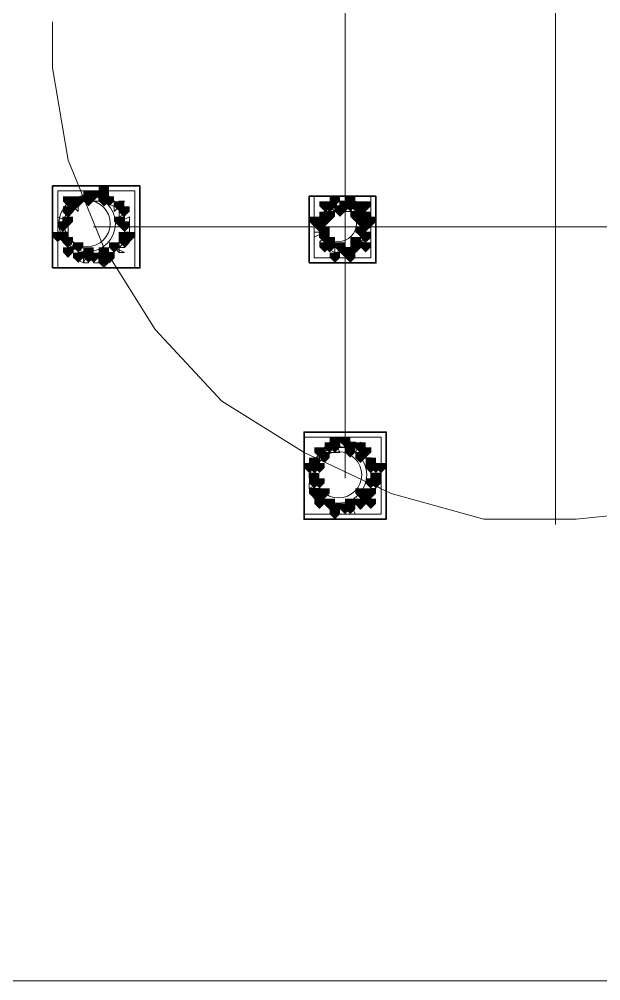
# Model space of a CAD drawing. Header units: millimetres. Extents: x 2315 to 4619, y 1334 to 1897.
# Drawn here: x 3451.67 to 3458.59, y 1530.21 to 1541.67 of the extents above; entities that cross this region are included whole.
import ezdxf

# ---------------------------------------------------------------- set-up
doc = ezdxf.new("R2010")
doc.units = ezdxf.units.MM
for name, color, linetype, true_color in [('PDF_10', 7, 'Continuous', 0x00b85c), ('PDF_AXIS', 7, 'Continuous', 0x00b85c), ('PDF_柱构件', 7, 'Continuous', 0x00b85c), ('PDF_转运站初步方案', 7, 'Continuous', 0x00b85c)]:
    doc.layers.add(name, color=color, linetype=linetype, true_color=true_color)
doc.layers.add('PDF_中心线层', color=1, linetype='Continuous')
doc.layers.add('PDF_粗实线层', color=7, linetype='Continuous')

msp = doc.modelspace()

# ---------------------------------------------------------------- hatches: boundary and pattern name
at = {"layer": 'PDF_10', "transparency": 33554559}
for points in [[(3452.559, 1539.62), (3452.498, 1539.62), (3452.498, 1539.558), (3452.559, 1539.497), (3452.62, 1539.558), (3452.62, 1539.62)], [(3452.559, 1539.62), (3452.498, 1539.62), (3452.498, 1539.558), (3452.559, 1539.497), (3452.62, 1539.558), (3452.62, 1539.62)], [(3452.559, 1539.62), (3452.498, 1539.62), (3452.498, 1539.558), (3452.559, 1539.497), (3452.62, 1539.558), (3452.62, 1539.62)], [(3452.376, 1539.558), (3452.315, 1539.558), (3452.315, 1539.497), (3452.376, 1539.436), (3452.437, 1539.497), (3452.437, 1539.558)], [(3452.376, 1539.558), (3452.315, 1539.558), (3452.315, 1539.497), (3452.376, 1539.436), (3452.437, 1539.497), (3452.437, 1539.558)], [(3452.376, 1539.558), (3452.315, 1539.558), (3452.315, 1539.497), (3452.376, 1539.436), (3452.437, 1539.497), (3452.437, 1539.558)], [(3452.742, 1539.558), (3452.681, 1539.558), (3452.681, 1539.497), (3452.742, 1539.436), (3452.803, 1539.497), (3452.803, 1539.558)], [(3452.742, 1539.558), (3452.681, 1539.558), (3452.681, 1539.497), (3452.742, 1539.436), (3452.803, 1539.497), (3452.803, 1539.558)], [(3455.369, 1539.497), (3455.308, 1539.497), (3455.308, 1539.436), (3455.369, 1539.375), (3455.43, 1539.436), (3455.43, 1539.497)], [(3455.369, 1539.497), (3455.308, 1539.497), (3455.308, 1539.436), (3455.369, 1539.375), (3455.43, 1539.436), (3455.43, 1539.497)], [(3455.552, 1539.497), (3455.491, 1539.497), (3455.491, 1539.436), (3455.552, 1539.375), (3455.613, 1539.436), (3455.613, 1539.497)], [(3455.552, 1539.497), (3455.491, 1539.497), (3455.491, 1539.436), (3455.552, 1539.375), (3455.613, 1539.436), (3455.613, 1539.497)], [(3455.674, 1539.497), (3455.613, 1539.497), (3455.613, 1539.436), (3455.674, 1539.375), (3455.735, 1539.436), (3455.735, 1539.497)], [(3455.674, 1539.497), (3455.613, 1539.497), (3455.613, 1539.436), (3455.674, 1539.375), (3455.735, 1539.436), (3455.735, 1539.497)], [(3452.254, 1539.436), (3452.193, 1539.436), (3452.193, 1539.375), (3452.254, 1539.314), (3452.315, 1539.375), (3452.315, 1539.436)], [(3452.254, 1539.436), (3452.193, 1539.436), (3452.193, 1539.375), (3452.254, 1539.314), (3452.315, 1539.375), (3452.315, 1539.436)], [(3452.254, 1539.436), (3452.193, 1539.436), (3452.193, 1539.375), (3452.254, 1539.314), (3452.315, 1539.375), (3452.315, 1539.436)], [(3452.925, 1539.436), (3452.864, 1539.436), (3452.864, 1539.375), (3452.925, 1539.314), (3452.987, 1539.375), (3452.987, 1539.436)], [(3452.925, 1539.436), (3452.864, 1539.436), (3452.864, 1539.375), (3452.925, 1539.314), (3452.987, 1539.375), (3452.987, 1539.436)], [(3455.308, 1539.375), (3455.247, 1539.375), (3455.247, 1539.314), (3455.308, 1539.253), (3455.369, 1539.314), (3455.369, 1539.375)], [(3455.308, 1539.375), (3455.247, 1539.375), (3455.247, 1539.314), (3455.308, 1539.253), (3455.369, 1539.314), (3455.369, 1539.375)], [(3455.796, 1539.375), (3455.735, 1539.375), (3455.735, 1539.314), (3455.796, 1539.253), (3455.857, 1539.314), (3455.857, 1539.375)], [(3455.796, 1539.375), (3455.735, 1539.375), (3455.735, 1539.314), (3455.796, 1539.253), (3455.857, 1539.314), (3455.857, 1539.375)], [(3452.193, 1539.253), (3452.131, 1539.253), (3452.131, 1539.192), (3452.193, 1539.131), (3452.254, 1539.192), (3452.254, 1539.253)], [(3452.193, 1539.253), (3452.131, 1539.253), (3452.131, 1539.192), (3452.193, 1539.131), (3452.254, 1539.192), (3452.254, 1539.253)], [(3452.925, 1539.253), (3452.864, 1539.253), (3452.864, 1539.192), (3452.925, 1539.131), (3452.987, 1539.192), (3452.987, 1539.253)], [(3452.925, 1539.253), (3452.864, 1539.253), (3452.864, 1539.192), (3452.925, 1539.131), (3452.987, 1539.192), (3452.987, 1539.253)], [(3455.247, 1539.253), (3455.185, 1539.253), (3455.185, 1539.192), (3455.247, 1539.131), (3455.308, 1539.192), (3455.308, 1539.253)], [(3455.247, 1539.253), (3455.185, 1539.253), (3455.185, 1539.192), (3455.247, 1539.131), (3455.308, 1539.192), (3455.308, 1539.253)], [(3455.796, 1539.253), (3455.735, 1539.253), (3455.735, 1539.192), (3455.796, 1539.131), (3455.857, 1539.192), (3455.857, 1539.253)], [(3455.796, 1539.253), (3455.735, 1539.253), (3455.735, 1539.192), (3455.796, 1539.131), (3455.857, 1539.192), (3455.857, 1539.253)], [(3455.308, 1539.131), (3455.247, 1539.131), (3455.247, 1539.07), (3455.308, 1539.009), (3455.369, 1539.07), (3455.369, 1539.131)], [(3455.308, 1539.131), (3455.247, 1539.131), (3455.247, 1539.07), (3455.308, 1539.009), (3455.369, 1539.07), (3455.369, 1539.131)], [(3455.796, 1539.131), (3455.735, 1539.131), (3455.735, 1539.07), (3455.796, 1539.009), (3455.857, 1539.07), (3455.857, 1539.131)], [(3455.796, 1539.131), (3455.735, 1539.131), (3455.735, 1539.07), (3455.796, 1539.009), (3455.857, 1539.07), (3455.857, 1539.131)], [(3452.254, 1539.07), (3452.193, 1539.07), (3452.193, 1539.009), (3452.254, 1538.948), (3452.315, 1539.009), (3452.315, 1539.07)], [(3452.254, 1539.07), (3452.193, 1539.07), (3452.193, 1539.009), (3452.254, 1538.948), (3452.315, 1539.009), (3452.315, 1539.07)], [(3452.254, 1539.07), (3452.193, 1539.07), (3452.193, 1539.009), (3452.254, 1538.948), (3452.315, 1539.009), (3452.315, 1539.07)], [(3452.925, 1539.07), (3452.864, 1539.07), (3452.864, 1539.009), (3452.925, 1538.948), (3452.987, 1539.009), (3452.987, 1539.07)], [(3452.925, 1539.07), (3452.864, 1539.07), (3452.864, 1539.009), (3452.925, 1538.948), (3452.987, 1539.009), (3452.987, 1539.07)], [(3455.369, 1539.009), (3455.308, 1539.009), (3455.308, 1538.948), (3455.369, 1538.887), (3455.43, 1538.948), (3455.43, 1539.009)], [(3455.369, 1539.009), (3455.308, 1539.009), (3455.308, 1538.948), (3455.369, 1538.887), (3455.43, 1538.948), (3455.43, 1539.009)], [(3455.552, 1538.948), (3455.491, 1538.948), (3455.491, 1538.887), (3455.552, 1538.825), (3455.613, 1538.887), (3455.613, 1538.948)], [(3455.552, 1538.948), (3455.491, 1538.948), (3455.491, 1538.887), (3455.552, 1538.825), (3455.613, 1538.887), (3455.613, 1538.948)], [(3455.674, 1539.009), (3455.613, 1539.009), (3455.613, 1538.948), (3455.674, 1538.887), (3455.735, 1538.948), (3455.735, 1539.009)], [(3455.674, 1539.009), (3455.613, 1539.009), (3455.613, 1538.948), (3455.674, 1538.887), (3455.735, 1538.948), (3455.735, 1539.009)], [(3455.674, 1539.009), (3455.613, 1539.009), (3455.613, 1538.948), (3455.674, 1538.887), (3455.735, 1538.948), (3455.735, 1539.009)], [(3452.376, 1538.887), (3452.315, 1538.887), (3452.315, 1538.825), (3452.376, 1538.764), (3452.437, 1538.825), (3452.437, 1538.887)], [(3452.376, 1538.887), (3452.315, 1538.887), (3452.315, 1538.825), (3452.376, 1538.764), (3452.437, 1538.825), (3452.437, 1538.887)], [(3452.559, 1538.887), (3452.498, 1538.887), (3452.498, 1538.825), (3452.559, 1538.764), (3452.62, 1538.825), (3452.62, 1538.887)], [(3452.559, 1538.887), (3452.498, 1538.887), (3452.498, 1538.825), (3452.559, 1538.764), (3452.62, 1538.825), (3452.62, 1538.887)], [(3452.742, 1538.887), (3452.681, 1538.887), (3452.681, 1538.825), (3452.742, 1538.764), (3452.803, 1538.825), (3452.803, 1538.887)], [(3452.742, 1538.887), (3452.681, 1538.887), (3452.681, 1538.825), (3452.742, 1538.764), (3452.803, 1538.825), (3452.803, 1538.887)], [(3455.369, 1536.627), (3455.308, 1536.627), (3455.308, 1536.565), (3455.369, 1536.504), (3455.43, 1536.565), (3455.43, 1536.627)], [(3455.369, 1536.627), (3455.308, 1536.627), (3455.308, 1536.565), (3455.369, 1536.504), (3455.43, 1536.565), (3455.43, 1536.627)], [(3455.552, 1536.688), (3455.491, 1536.688), (3455.491, 1536.627), (3455.552, 1536.565), (3455.613, 1536.627), (3455.613, 1536.688)], [(3455.552, 1536.688), (3455.491, 1536.688), (3455.491, 1536.627), (3455.552, 1536.565), (3455.613, 1536.627), (3455.613, 1536.688)], [(3455.735, 1536.627), (3455.674, 1536.627), (3455.674, 1536.565), (3455.735, 1536.504), (3455.796, 1536.565), (3455.796, 1536.627)], [(3455.735, 1536.627), (3455.674, 1536.627), (3455.674, 1536.565), (3455.735, 1536.504), (3455.796, 1536.565), (3455.796, 1536.627)], [(3455.185, 1536.443), (3455.124, 1536.443), (3455.124, 1536.382), (3455.185, 1536.321), (3455.247, 1536.382), (3455.247, 1536.443)], [(3455.185, 1536.443), (3455.124, 1536.443), (3455.124, 1536.382), (3455.185, 1536.321), (3455.247, 1536.382), (3455.247, 1536.443)], [(3455.857, 1536.443), (3455.796, 1536.443), (3455.796, 1536.382), (3455.857, 1536.321), (3455.918, 1536.382), (3455.918, 1536.443)], [(3455.857, 1536.443), (3455.796, 1536.443), (3455.796, 1536.382), (3455.857, 1536.321), (3455.918, 1536.382), (3455.918, 1536.443)], [(3455.185, 1536.26), (3455.124, 1536.26), (3455.124, 1536.199), (3455.185, 1536.138), (3455.247, 1536.199), (3455.247, 1536.26)], [(3455.185, 1536.26), (3455.124, 1536.26), (3455.124, 1536.199), (3455.185, 1536.138), (3455.247, 1536.199), (3455.247, 1536.26)], [(3455.918, 1536.26), (3455.857, 1536.26), (3455.857, 1536.199), (3455.918, 1536.138), (3455.98, 1536.199), (3455.98, 1536.26)], [(3455.918, 1536.26), (3455.857, 1536.26), (3455.857, 1536.199), (3455.918, 1536.138), (3455.98, 1536.199), (3455.98, 1536.26)], [(3455.185, 1536.077), (3455.124, 1536.077), (3455.124, 1536.016), (3455.185, 1535.955), (3455.247, 1536.016), (3455.247, 1536.077)], [(3455.185, 1536.077), (3455.124, 1536.077), (3455.124, 1536.016), (3455.185, 1535.955), (3455.247, 1536.016), (3455.247, 1536.077)], [(3455.857, 1536.077), (3455.796, 1536.077), (3455.796, 1536.016), (3455.857, 1535.955), (3455.918, 1536.016), (3455.918, 1536.077)], [(3455.857, 1536.077), (3455.796, 1536.077), (3455.796, 1536.016), (3455.857, 1535.955), (3455.918, 1536.016), (3455.918, 1536.077)], [(3455.369, 1535.955), (3455.308, 1535.955), (3455.308, 1535.894), (3455.369, 1535.832), (3455.43, 1535.894), (3455.43, 1535.955)], [(3455.369, 1535.955), (3455.308, 1535.955), (3455.308, 1535.894), (3455.369, 1535.832), (3455.43, 1535.894), (3455.43, 1535.955)], [(3455.735, 1535.955), (3455.674, 1535.955), (3455.674, 1535.894), (3455.735, 1535.832), (3455.796, 1535.894), (3455.796, 1535.955)], [(3455.735, 1535.955), (3455.674, 1535.955), (3455.674, 1535.894), (3455.735, 1535.832), (3455.796, 1535.894), (3455.796, 1535.955)], [(3455.735, 1535.955), (3455.674, 1535.955), (3455.674, 1535.894), (3455.735, 1535.832), (3455.796, 1535.894), (3455.796, 1535.955)], [(3455.552, 1535.894), (3455.491, 1535.894), (3455.491, 1535.832), (3455.552, 1535.771), (3455.613, 1535.832), (3455.613, 1535.894)], [(3455.552, 1535.894), (3455.491, 1535.894), (3455.491, 1535.832), (3455.552, 1535.771), (3455.613, 1535.832), (3455.613, 1535.894)]]:
    msp.add_hatch(color=256, dxfattribs=at).paths.add_polyline_path(points)
at = {"layer": 'PDF_柱构件', "transparency": 33554559}
for points in [[(3452.498, 1539.62), (3452.437, 1539.62), (3452.437, 1539.558), (3452.498, 1539.497), (3452.559, 1539.558), (3452.559, 1539.62)], [(3452.681, 1539.681), (3452.62, 1539.681), (3452.62, 1539.62), (3452.681, 1539.558), (3452.742, 1539.62), (3452.742, 1539.681)], [(3452.681, 1539.62), (3452.62, 1539.62), (3452.62, 1539.558), (3452.681, 1539.497), (3452.742, 1539.558), (3452.742, 1539.62)], [(3452.254, 1539.558), (3452.193, 1539.558), (3452.193, 1539.497), (3452.254, 1539.436), (3452.315, 1539.497), (3452.315, 1539.558)], [(3452.315, 1539.497), (3452.254, 1539.497), (3452.254, 1539.436), (3452.315, 1539.375), (3452.376, 1539.436), (3452.376, 1539.497)], [(3452.498, 1539.558), (3452.437, 1539.558), (3452.437, 1539.497), (3452.498, 1539.436), (3452.559, 1539.497), (3452.559, 1539.558)], [(3452.681, 1539.558), (3452.62, 1539.558), (3452.62, 1539.497), (3452.681, 1539.436), (3452.742, 1539.497), (3452.742, 1539.558)], [(3452.864, 1539.497), (3452.803, 1539.497), (3452.803, 1539.436), (3452.864, 1539.375), (3452.925, 1539.436), (3452.925, 1539.497)], [(3455.308, 1539.497), (3455.247, 1539.497), (3455.247, 1539.436), (3455.308, 1539.375), (3455.369, 1539.436), (3455.369, 1539.497)], [(3455.43, 1539.558), (3455.369, 1539.558), (3455.369, 1539.497), (3455.43, 1539.436), (3455.491, 1539.497), (3455.491, 1539.558)], [(3455.613, 1539.558), (3455.552, 1539.558), (3455.552, 1539.497), (3455.613, 1539.436), (3455.674, 1539.497), (3455.674, 1539.558)], [(3455.613, 1539.497), (3455.552, 1539.497), (3455.552, 1539.436), (3455.613, 1539.375), (3455.674, 1539.436), (3455.674, 1539.497)], [(3455.796, 1539.497), (3455.735, 1539.497), (3455.735, 1539.436), (3455.796, 1539.375), (3455.857, 1539.436), (3455.857, 1539.497)], [(3455.369, 1539.375), (3455.308, 1539.375), (3455.308, 1539.314), (3455.369, 1539.253), (3455.43, 1539.314), (3455.43, 1539.375)], [(3455.491, 1539.436), (3455.43, 1539.436), (3455.43, 1539.375), (3455.491, 1539.314), (3455.552, 1539.375), (3455.552, 1539.436)], [(3455.674, 1539.375), (3455.613, 1539.375), (3455.613, 1539.314), (3455.674, 1539.253), (3455.735, 1539.314), (3455.735, 1539.375)], [(3455.735, 1539.436), (3455.674, 1539.436), (3455.674, 1539.375), (3455.735, 1539.314), (3455.796, 1539.375), (3455.796, 1539.436)], [(3452.254, 1539.314), (3452.193, 1539.314), (3452.193, 1539.253), (3452.254, 1539.192), (3452.315, 1539.253), (3452.315, 1539.314)], [(3452.864, 1539.314), (3452.803, 1539.314), (3452.803, 1539.253), (3452.864, 1539.192), (3452.925, 1539.253), (3452.925, 1539.314)], [(3455.185, 1539.314), (3455.124, 1539.314), (3455.124, 1539.253), (3455.185, 1539.192), (3455.247, 1539.253), (3455.247, 1539.314)], [(3455.247, 1539.314), (3455.185, 1539.314), (3455.185, 1539.253), (3455.247, 1539.192), (3455.308, 1539.253), (3455.308, 1539.314)], [(3455.308, 1539.314), (3455.247, 1539.314), (3455.247, 1539.253), (3455.308, 1539.192), (3455.369, 1539.253), (3455.369, 1539.314)], [(3455.735, 1539.314), (3455.674, 1539.314), (3455.674, 1539.253), (3455.735, 1539.192), (3455.796, 1539.253), (3455.796, 1539.314)], [(3455.796, 1539.314), (3455.735, 1539.314), (3455.735, 1539.253), (3455.796, 1539.192), (3455.857, 1539.253), (3455.857, 1539.314)], [(3455.857, 1539.314), (3455.796, 1539.314), (3455.796, 1539.253), (3455.857, 1539.192), (3455.918, 1539.253), (3455.918, 1539.314)], [(3452.131, 1539.131), (3452.07, 1539.131), (3452.07, 1539.07), (3452.131, 1539.009), (3452.193, 1539.07), (3452.193, 1539.131)], [(3452.193, 1539.131), (3452.131, 1539.131), (3452.131, 1539.07), (3452.193, 1539.009), (3452.254, 1539.07), (3452.254, 1539.131)], [(3452.925, 1539.131), (3452.864, 1539.131), (3452.864, 1539.07), (3452.925, 1539.009), (3452.987, 1539.07), (3452.987, 1539.131)], [(3452.987, 1539.131), (3452.925, 1539.131), (3452.925, 1539.07), (3452.987, 1539.009), (3453.048, 1539.07), (3453.048, 1539.131)], [(3455.308, 1539.192), (3455.247, 1539.192), (3455.247, 1539.131), (3455.308, 1539.07), (3455.369, 1539.131), (3455.369, 1539.192)], [(3455.735, 1539.192), (3455.674, 1539.192), (3455.674, 1539.131), (3455.735, 1539.07), (3455.796, 1539.131), (3455.796, 1539.192)], [(3455.369, 1539.07), (3455.308, 1539.07), (3455.308, 1539.009), (3455.369, 1538.948), (3455.43, 1539.009), (3455.43, 1539.07)], [(3455.674, 1539.07), (3455.613, 1539.07), (3455.613, 1539.009), (3455.674, 1538.948), (3455.735, 1539.009), (3455.735, 1539.07)], [(3452.254, 1538.948), (3452.193, 1538.948), (3452.193, 1538.887), (3452.254, 1538.825), (3452.315, 1538.887), (3452.315, 1538.948)], [(3452.376, 1539.009), (3452.315, 1539.009), (3452.315, 1538.948), (3452.376, 1538.887), (3452.437, 1538.948), (3452.437, 1539.009)], [(3452.498, 1538.948), (3452.437, 1538.948), (3452.437, 1538.887), (3452.498, 1538.825), (3452.559, 1538.887), (3452.559, 1538.948)], [(3452.681, 1538.948), (3452.62, 1538.948), (3452.62, 1538.887), (3452.681, 1538.825), (3452.742, 1538.887), (3452.742, 1538.948)], [(3452.803, 1539.009), (3452.742, 1539.009), (3452.742, 1538.948), (3452.803, 1538.887), (3452.864, 1538.948), (3452.864, 1539.009)], [(3455.308, 1539.009), (3455.247, 1539.009), (3455.247, 1538.948), (3455.308, 1538.887), (3455.369, 1538.948), (3455.369, 1539.009)], [(3455.491, 1539.009), (3455.43, 1539.009), (3455.43, 1538.948), (3455.491, 1538.887), (3455.552, 1538.948), (3455.552, 1539.009)], [(3455.613, 1538.948), (3455.552, 1538.948), (3455.552, 1538.887), (3455.613, 1538.825), (3455.674, 1538.887), (3455.674, 1538.948)], [(3455.796, 1539.009), (3455.735, 1539.009), (3455.735, 1538.948), (3455.796, 1538.887), (3455.857, 1538.948), (3455.857, 1539.009)], [(3452.498, 1538.887), (3452.437, 1538.887), (3452.437, 1538.825), (3452.498, 1538.764), (3452.559, 1538.825), (3452.559, 1538.887)], [(3452.681, 1538.887), (3452.62, 1538.887), (3452.62, 1538.825), (3452.681, 1538.764), (3452.742, 1538.825), (3452.742, 1538.887)], [(3452.681, 1538.825), (3452.62, 1538.825), (3452.62, 1538.764), (3452.681, 1538.703), (3452.742, 1538.764), (3452.742, 1538.825)], [(3455.43, 1538.887), (3455.369, 1538.887), (3455.369, 1538.825), (3455.43, 1538.764), (3455.491, 1538.825), (3455.491, 1538.887)], [(3455.613, 1538.887), (3455.552, 1538.887), (3455.552, 1538.825), (3455.613, 1538.764), (3455.674, 1538.825), (3455.674, 1538.887)], [(3455.43, 1536.688), (3455.369, 1536.688), (3455.369, 1536.627), (3455.43, 1536.565), (3455.491, 1536.627), (3455.491, 1536.688)], [(3455.43, 1536.627), (3455.369, 1536.627), (3455.369, 1536.565), (3455.43, 1536.504), (3455.491, 1536.565), (3455.491, 1536.627)], [(3455.613, 1536.627), (3455.552, 1536.627), (3455.552, 1536.565), (3455.613, 1536.504), (3455.674, 1536.565), (3455.674, 1536.627)], [(3455.247, 1536.565), (3455.185, 1536.565), (3455.185, 1536.504), (3455.247, 1536.443), (3455.308, 1536.504), (3455.308, 1536.565)], [(3455.308, 1536.504), (3455.247, 1536.504), (3455.247, 1536.443), (3455.308, 1536.382), (3455.369, 1536.443), (3455.369, 1536.504)], [(3455.613, 1536.565), (3455.552, 1536.565), (3455.552, 1536.504), (3455.613, 1536.443), (3455.674, 1536.504), (3455.674, 1536.565)], [(3455.735, 1536.504), (3455.674, 1536.504), (3455.674, 1536.443), (3455.735, 1536.382), (3455.796, 1536.443), (3455.796, 1536.504)], [(3455.796, 1536.565), (3455.735, 1536.565), (3455.735, 1536.504), (3455.796, 1536.443), (3455.857, 1536.504), (3455.857, 1536.565)], [(3455.124, 1536.382), (3455.063, 1536.382), (3455.063, 1536.321), (3455.124, 1536.26), (3455.185, 1536.321), (3455.185, 1536.382)], [(3455.185, 1536.382), (3455.124, 1536.382), (3455.124, 1536.321), (3455.185, 1536.26), (3455.247, 1536.321), (3455.247, 1536.382)], [(3455.247, 1536.382), (3455.185, 1536.382), (3455.185, 1536.321), (3455.247, 1536.26), (3455.308, 1536.321), (3455.308, 1536.382)], [(3455.857, 1536.382), (3455.796, 1536.382), (3455.796, 1536.321), (3455.857, 1536.26), (3455.918, 1536.321), (3455.918, 1536.382)], [(3455.918, 1536.382), (3455.857, 1536.382), (3455.857, 1536.321), (3455.918, 1536.26), (3455.98, 1536.321), (3455.98, 1536.382)], [(3455.98, 1536.382), (3455.918, 1536.382), (3455.918, 1536.321), (3455.98, 1536.26), (3456.041, 1536.321), (3456.041, 1536.382)], [(3455.185, 1536.199), (3455.124, 1536.199), (3455.124, 1536.138), (3455.185, 1536.077), (3455.247, 1536.138), (3455.247, 1536.199)], [(3455.247, 1536.199), (3455.185, 1536.199), (3455.185, 1536.138), (3455.247, 1536.077), (3455.308, 1536.138), (3455.308, 1536.199)], [(3455.857, 1536.199), (3455.796, 1536.199), (3455.796, 1536.138), (3455.857, 1536.077), (3455.918, 1536.138), (3455.918, 1536.199)], [(3455.918, 1536.199), (3455.857, 1536.199), (3455.857, 1536.138), (3455.918, 1536.077), (3455.98, 1536.138), (3455.98, 1536.199)], [(3455.308, 1536.077), (3455.247, 1536.077), (3455.247, 1536.016), (3455.308, 1535.955), (3455.369, 1536.016), (3455.369, 1536.077)], [(3455.735, 1536.077), (3455.674, 1536.077), (3455.674, 1536.016), (3455.735, 1535.955), (3455.796, 1536.016), (3455.796, 1536.077)], [(3455.247, 1536.016), (3455.185, 1536.016), (3455.185, 1535.955), (3455.247, 1535.894), (3455.308, 1535.955), (3455.308, 1536.016)], [(3455.247, 1535.955), (3455.185, 1535.955), (3455.185, 1535.894), (3455.247, 1535.832), (3455.308, 1535.894), (3455.308, 1535.955)], [(3455.613, 1535.955), (3455.552, 1535.955), (3455.552, 1535.894), (3455.613, 1535.832), (3455.674, 1535.894), (3455.674, 1535.955)], [(3455.796, 1536.016), (3455.735, 1536.016), (3455.735, 1535.955), (3455.796, 1535.894), (3455.857, 1535.955), (3455.857, 1536.016)], [(3455.857, 1535.955), (3455.796, 1535.955), (3455.796, 1535.894), (3455.857, 1535.832), (3455.918, 1535.894), (3455.918, 1535.955)], [(3455.43, 1535.894), (3455.369, 1535.894), (3455.369, 1535.832), (3455.43, 1535.771), (3455.491, 1535.832), (3455.491, 1535.894)], [(3455.43, 1535.832), (3455.369, 1535.832), (3455.369, 1535.771), (3455.43, 1535.71), (3455.491, 1535.771), (3455.491, 1535.832)], [(3455.613, 1535.894), (3455.552, 1535.894), (3455.552, 1535.832), (3455.613, 1535.771), (3455.674, 1535.832), (3455.674, 1535.894)]]:
    msp.add_hatch(color=256, dxfattribs=at).paths.add_polyline_path(points)
at = {"layer": 'PDF_转运站初步方案', "transparency": 33554559}
for points in [[(3452.559, 1539.62), (3452.498, 1539.62), (3452.498, 1539.558), (3452.559, 1539.497), (3452.62, 1539.558), (3452.62, 1539.62)], [(3452.559, 1539.62), (3452.498, 1539.62), (3452.498, 1539.558), (3452.559, 1539.497), (3452.62, 1539.558), (3452.62, 1539.62)], [(3452.376, 1539.558), (3452.315, 1539.558), (3452.315, 1539.497), (3452.376, 1539.436), (3452.437, 1539.497), (3452.437, 1539.558)], [(3452.376, 1539.558), (3452.315, 1539.558), (3452.315, 1539.497), (3452.376, 1539.436), (3452.437, 1539.497), (3452.437, 1539.558)], [(3452.742, 1539.558), (3452.681, 1539.558), (3452.681, 1539.497), (3452.742, 1539.436), (3452.803, 1539.497), (3452.803, 1539.558)], [(3452.742, 1539.558), (3452.681, 1539.558), (3452.681, 1539.497), (3452.742, 1539.436), (3452.803, 1539.497), (3452.803, 1539.558)], [(3455.369, 1539.497), (3455.308, 1539.497), (3455.308, 1539.436), (3455.369, 1539.375), (3455.43, 1539.436), (3455.43, 1539.497)], [(3455.369, 1539.497), (3455.308, 1539.497), (3455.308, 1539.436), (3455.369, 1539.375), (3455.43, 1539.436), (3455.43, 1539.497)], [(3455.552, 1539.497), (3455.491, 1539.497), (3455.491, 1539.436), (3455.552, 1539.375), (3455.613, 1539.436), (3455.613, 1539.497)], [(3455.552, 1539.497), (3455.491, 1539.497), (3455.491, 1539.436), (3455.552, 1539.375), (3455.613, 1539.436), (3455.613, 1539.497)], [(3455.674, 1539.497), (3455.613, 1539.497), (3455.613, 1539.436), (3455.674, 1539.375), (3455.735, 1539.436), (3455.735, 1539.497)], [(3455.674, 1539.497), (3455.613, 1539.497), (3455.613, 1539.436), (3455.674, 1539.375), (3455.735, 1539.436), (3455.735, 1539.497)], [(3452.254, 1539.436), (3452.193, 1539.436), (3452.193, 1539.375), (3452.254, 1539.314), (3452.315, 1539.375), (3452.315, 1539.436)], [(3452.254, 1539.436), (3452.193, 1539.436), (3452.193, 1539.375), (3452.254, 1539.314), (3452.315, 1539.375), (3452.315, 1539.436)], [(3452.925, 1539.436), (3452.864, 1539.436), (3452.864, 1539.375), (3452.925, 1539.314), (3452.987, 1539.375), (3452.987, 1539.436)], [(3452.925, 1539.436), (3452.864, 1539.436), (3452.864, 1539.375), (3452.925, 1539.314), (3452.987, 1539.375), (3452.987, 1539.436)], [(3455.308, 1539.375), (3455.247, 1539.375), (3455.247, 1539.314), (3455.308, 1539.253), (3455.369, 1539.314), (3455.369, 1539.375)], [(3455.308, 1539.375), (3455.247, 1539.375), (3455.247, 1539.314), (3455.308, 1539.253), (3455.369, 1539.314), (3455.369, 1539.375)], [(3455.796, 1539.375), (3455.735, 1539.375), (3455.735, 1539.314), (3455.796, 1539.253), (3455.857, 1539.314), (3455.857, 1539.375)], [(3455.796, 1539.375), (3455.735, 1539.375), (3455.735, 1539.314), (3455.796, 1539.253), (3455.857, 1539.314), (3455.857, 1539.375)], [(3452.193, 1539.253), (3452.131, 1539.253), (3452.131, 1539.192), (3452.193, 1539.131), (3452.254, 1539.192), (3452.254, 1539.253)], [(3452.193, 1539.253), (3452.131, 1539.253), (3452.131, 1539.192), (3452.193, 1539.131), (3452.254, 1539.192), (3452.254, 1539.253)], [(3452.925, 1539.253), (3452.864, 1539.253), (3452.864, 1539.192), (3452.925, 1539.131), (3452.987, 1539.192), (3452.987, 1539.253)], [(3452.925, 1539.253), (3452.864, 1539.253), (3452.864, 1539.192), (3452.925, 1539.131), (3452.987, 1539.192), (3452.987, 1539.253)], [(3455.247, 1539.253), (3455.185, 1539.253), (3455.185, 1539.192), (3455.247, 1539.131), (3455.308, 1539.192), (3455.308, 1539.253)], [(3455.247, 1539.253), (3455.185, 1539.253), (3455.185, 1539.192), (3455.247, 1539.131), (3455.308, 1539.192), (3455.308, 1539.253)], [(3455.796, 1539.253), (3455.735, 1539.253), (3455.735, 1539.192), (3455.796, 1539.131), (3455.857, 1539.192), (3455.857, 1539.253)], [(3455.796, 1539.253), (3455.735, 1539.253), (3455.735, 1539.192), (3455.796, 1539.131), (3455.857, 1539.192), (3455.857, 1539.253)], [(3455.308, 1539.131), (3455.247, 1539.131), (3455.247, 1539.07), (3455.308, 1539.009), (3455.369, 1539.07), (3455.369, 1539.131)], [(3455.308, 1539.131), (3455.247, 1539.131), (3455.247, 1539.07), (3455.308, 1539.009), (3455.369, 1539.07), (3455.369, 1539.131)], [(3455.796, 1539.131), (3455.735, 1539.131), (3455.735, 1539.07), (3455.796, 1539.009), (3455.857, 1539.07), (3455.857, 1539.131)], [(3455.796, 1539.131), (3455.735, 1539.131), (3455.735, 1539.07), (3455.796, 1539.009), (3455.857, 1539.07), (3455.857, 1539.131)], [(3452.254, 1539.07), (3452.193, 1539.07), (3452.193, 1539.009), (3452.254, 1538.948), (3452.315, 1539.009), (3452.315, 1539.07)], [(3452.254, 1539.07), (3452.193, 1539.07), (3452.193, 1539.009), (3452.254, 1538.948), (3452.315, 1539.009), (3452.315, 1539.07)], [(3452.925, 1539.07), (3452.864, 1539.07), (3452.864, 1539.009), (3452.925, 1538.948), (3452.987, 1539.009), (3452.987, 1539.07)], [(3452.925, 1539.07), (3452.864, 1539.07), (3452.864, 1539.009), (3452.925, 1538.948), (3452.987, 1539.009), (3452.987, 1539.07)], [(3455.369, 1539.009), (3455.308, 1539.009), (3455.308, 1538.948), (3455.369, 1538.887), (3455.43, 1538.948), (3455.43, 1539.009)], [(3455.369, 1539.009), (3455.308, 1539.009), (3455.308, 1538.948), (3455.369, 1538.887), (3455.43, 1538.948), (3455.43, 1539.009)], [(3455.552, 1538.948), (3455.491, 1538.948), (3455.491, 1538.887), (3455.552, 1538.825), (3455.613, 1538.887), (3455.613, 1538.948)], [(3455.552, 1538.948), (3455.491, 1538.948), (3455.491, 1538.887), (3455.552, 1538.825), (3455.613, 1538.887), (3455.613, 1538.948)], [(3455.674, 1539.009), (3455.613, 1539.009), (3455.613, 1538.948), (3455.674, 1538.887), (3455.735, 1538.948), (3455.735, 1539.009)], [(3455.674, 1539.009), (3455.613, 1539.009), (3455.613, 1538.948), (3455.674, 1538.887), (3455.735, 1538.948), (3455.735, 1539.009)], [(3452.376, 1538.887), (3452.315, 1538.887), (3452.315, 1538.825), (3452.376, 1538.764), (3452.437, 1538.825), (3452.437, 1538.887)], [(3452.376, 1538.887), (3452.315, 1538.887), (3452.315, 1538.825), (3452.376, 1538.764), (3452.437, 1538.825), (3452.437, 1538.887)], [(3452.559, 1538.887), (3452.498, 1538.887), (3452.498, 1538.825), (3452.559, 1538.764), (3452.62, 1538.825), (3452.62, 1538.887)], [(3452.559, 1538.887), (3452.498, 1538.887), (3452.498, 1538.825), (3452.559, 1538.764), (3452.62, 1538.825), (3452.62, 1538.887)], [(3452.742, 1538.887), (3452.681, 1538.887), (3452.681, 1538.825), (3452.742, 1538.764), (3452.803, 1538.825), (3452.803, 1538.887)], [(3452.742, 1538.887), (3452.681, 1538.887), (3452.681, 1538.825), (3452.742, 1538.764), (3452.803, 1538.825), (3452.803, 1538.887)], [(3455.369, 1536.627), (3455.308, 1536.627), (3455.308, 1536.565), (3455.369, 1536.504), (3455.43, 1536.565), (3455.43, 1536.627)], [(3455.369, 1536.627), (3455.308, 1536.627), (3455.308, 1536.565), (3455.369, 1536.504), (3455.43, 1536.565), (3455.43, 1536.627)], [(3455.552, 1536.688), (3455.491, 1536.688), (3455.491, 1536.627), (3455.552, 1536.565), (3455.613, 1536.627), (3455.613, 1536.688)], [(3455.552, 1536.688), (3455.491, 1536.688), (3455.491, 1536.627), (3455.552, 1536.565), (3455.613, 1536.627), (3455.613, 1536.688)], [(3455.735, 1536.627), (3455.674, 1536.627), (3455.674, 1536.565), (3455.735, 1536.504), (3455.796, 1536.565), (3455.796, 1536.627)], [(3455.735, 1536.627), (3455.674, 1536.627), (3455.674, 1536.565), (3455.735, 1536.504), (3455.796, 1536.565), (3455.796, 1536.627)], [(3455.185, 1536.443), (3455.124, 1536.443), (3455.124, 1536.382), (3455.185, 1536.321), (3455.247, 1536.382), (3455.247, 1536.443)], [(3455.185, 1536.443), (3455.124, 1536.443), (3455.124, 1536.382), (3455.185, 1536.321), (3455.247, 1536.382), (3455.247, 1536.443)], [(3455.857, 1536.443), (3455.796, 1536.443), (3455.796, 1536.382), (3455.857, 1536.321), (3455.918, 1536.382), (3455.918, 1536.443)], [(3455.857, 1536.443), (3455.796, 1536.443), (3455.796, 1536.382), (3455.857, 1536.321), (3455.918, 1536.382), (3455.918, 1536.443)], [(3455.185, 1536.26), (3455.124, 1536.26), (3455.124, 1536.199), (3455.185, 1536.138), (3455.247, 1536.199), (3455.247, 1536.26)], [(3455.185, 1536.26), (3455.124, 1536.26), (3455.124, 1536.199), (3455.185, 1536.138), (3455.247, 1536.199), (3455.247, 1536.26)], [(3455.918, 1536.26), (3455.857, 1536.26), (3455.857, 1536.199), (3455.918, 1536.138), (3455.98, 1536.199), (3455.98, 1536.26)], [(3455.918, 1536.26), (3455.857, 1536.26), (3455.857, 1536.199), (3455.918, 1536.138), (3455.98, 1536.199), (3455.98, 1536.26)], [(3455.185, 1536.077), (3455.124, 1536.077), (3455.124, 1536.016), (3455.185, 1535.955), (3455.247, 1536.016), (3455.247, 1536.077)], [(3455.185, 1536.077), (3455.124, 1536.077), (3455.124, 1536.016), (3455.185, 1535.955), (3455.247, 1536.016), (3455.247, 1536.077)], [(3455.857, 1536.077), (3455.796, 1536.077), (3455.796, 1536.016), (3455.857, 1535.955), (3455.918, 1536.016), (3455.918, 1536.077)], [(3455.857, 1536.077), (3455.796, 1536.077), (3455.796, 1536.016), (3455.857, 1535.955), (3455.918, 1536.016), (3455.918, 1536.077)], [(3455.369, 1535.955), (3455.308, 1535.955), (3455.308, 1535.894), (3455.369, 1535.832), (3455.43, 1535.894), (3455.43, 1535.955)], [(3455.369, 1535.955), (3455.308, 1535.955), (3455.308, 1535.894), (3455.369, 1535.832), (3455.43, 1535.894), (3455.43, 1535.955)], [(3455.735, 1535.955), (3455.674, 1535.955), (3455.674, 1535.894), (3455.735, 1535.832), (3455.796, 1535.894), (3455.796, 1535.955)], [(3455.735, 1535.955), (3455.674, 1535.955), (3455.674, 1535.894), (3455.735, 1535.832), (3455.796, 1535.894), (3455.796, 1535.955)], [(3455.552, 1535.894), (3455.491, 1535.894), (3455.491, 1535.832), (3455.552, 1535.771), (3455.613, 1535.832), (3455.613, 1535.894)], [(3455.552, 1535.894), (3455.491, 1535.894), (3455.491, 1535.832), (3455.552, 1535.771), (3455.613, 1535.832), (3455.613, 1535.894)]]:
    msp.add_hatch(color=256, dxfattribs=at).paths.add_polyline_path(points)

# ---------------------------------------------------------------- linework, layer by layer
at = {"layer": 'PDF_10', "lineweight": 18}
for points in [[(3452.437, 1539.497), (3452.376, 1539.497)], [(3452.62, 1539.558), (3452.559, 1539.558)], [(3452.803, 1539.497), (3452.742, 1539.497), (3452.803, 1539.497)], [(3455.552, 1539.497), (3455.552, 1539.436), (3455.491, 1539.436)], [(3452.254, 1539.375), (3452.254, 1539.314)], [(3452.925, 1539.314), (3452.864, 1539.375), (3452.925, 1539.375)], [(3455.308, 1539.375), (3455.308, 1539.253)], [(3455.43, 1539.436), (3455.369, 1539.375)], [(3455.43, 1539.375), (3455.369, 1539.436)], [(3455.796, 1539.253), (3455.735, 1539.375), (3455.613, 1539.436)], [(3455.674, 1539.375), (3455.674, 1539.436)], [(3455.308, 1539.314), (3455.247, 1539.314)], [(3455.735, 1539.314), (3455.796, 1539.314)], [(3452.254, 1539.192), (3452.193, 1539.192), (3452.193, 1539.131)], [(3452.925, 1539.131), (3452.925, 1539.192), (3452.987, 1539.192)], [(3455.308, 1539.192), (3455.247, 1539.192), (3455.247, 1539.131)], [(3455.796, 1539.131), (3455.796, 1539.192), (3455.857, 1539.192)], [(3455.247, 1539.009), (3455.308, 1539.07), (3455.308, 1539.009)], [(3455.735, 1539.009), (3455.796, 1539.07)], [(3455.735, 1539.07), (3455.796, 1539.009)], [(3452.254, 1539.009), (3452.254, 1538.948)], [(3452.864, 1538.948), (3452.925, 1539.009), (3452.864, 1539.009)], [(3455.369, 1538.948), (3455.43, 1538.948), (3455.369, 1538.948)], [(3455.491, 1538.887), (3455.552, 1538.887), (3455.552, 1538.948)], [(3455.613, 1538.948), (3455.735, 1538.948)], [(3452.376, 1538.825), (3452.376, 1538.887), (3452.437, 1538.825)], [(3452.559, 1538.764), (3452.559, 1538.825), (3452.62, 1538.825)], [(3452.742, 1538.825), (3452.803, 1538.887)], [(3452.742, 1538.887), (3452.803, 1538.825)], [(3455.491, 1536.627), (3455.552, 1536.627), (3455.552, 1536.565)], [(3455.308, 1536.504), (3455.369, 1536.565)], [(3455.369, 1536.504), (3455.308, 1536.565)], [(3455.674, 1536.565), (3455.735, 1536.504), (3455.735, 1536.565)], [(3455.185, 1536.382), (3455.247, 1536.443)], [(3455.247, 1536.382), (3455.185, 1536.443)], [(3455.857, 1536.443), (3455.857, 1536.382), (3455.857, 1536.443)], [(3455.124, 1536.199), (3455.185, 1536.199), (3455.185, 1536.26)], [(3455.918, 1536.26), (3455.918, 1536.199), (3455.857, 1536.199)], [(3455.247, 1536.016), (3455.185, 1536.077)], [(3455.247, 1536.077), (3455.185, 1536.016)], [(3455.857, 1536.016), (3455.857, 1536.077), (3455.857, 1536.016)], [(3455.308, 1535.894), (3455.369, 1535.894), (3455.308, 1535.894)], [(3455.552, 1535.894), (3455.552, 1535.832), (3455.491, 1535.832)], [(3455.735, 1535.894), (3455.674, 1535.894)]]:
    msp.add_lwpolyline(points, dxfattribs=at)
at = {"layer": 'PDF_AXIS', "lineweight": 18}
for points in [[(3452.131, 1538.703), (3452.131, 1539.62), (3453.048, 1539.62), (3453.048, 1538.703)], [(3455.185, 1538.825), (3455.185, 1539.558), (3455.857, 1539.558), (3455.857, 1538.825)], [(3455.98, 1535.771), (3455.98, 1536.688), (3455.063, 1536.688), (3455.063, 1535.771)]]:
    msp.add_lwpolyline(points, close=True, dxfattribs=at)
at = {"layer": 'PDF_中心线层', "color": 112, "lineweight": 18, "true_color": 0x00b85c}
msp.add_lwpolyline([(3458.056, 1535.649), (3458.056, 1547.682)], close=True, dxfattribs=at)
for points in [[(3455.552, 1547.133), (3455.552, 1536.199)], [(3452.07, 1541.635), (3452.07, 1541.085), (3452.254, 1539.986), (3452.681, 1538.948), (3453.292, 1537.97), (3454.086, 1537.115), (3455.063, 1536.504), (3456.102, 1536.016), (3457.201, 1535.71), (3458.301, 1535.71), (3459.461, 1535.832), (3460.5, 1536.199), (3461.049, 1536.504)], [(3452.559, 1539.192), (3463.493, 1539.192)]]:
    msp.add_lwpolyline(points, dxfattribs=at)
at = {"layer": 'PDF_柱构件', "lineweight": 18}
for points in [[(3452.498, 1539.62), (3452.498, 1539.497), (3452.437, 1539.62)], [(3452.62, 1539.497), (3452.559, 1539.497), (3452.559, 1539.62), (3452.62, 1539.62)], [(3452.681, 1539.62), (3452.681, 1539.497)], [(3452.254, 1539.497), (3452.376, 1539.436), (3452.376, 1539.375)], [(3452.437, 1539.497), (3452.376, 1539.436), (3452.315, 1539.497), (3452.437, 1539.558)], [(3452.803, 1539.436), (3452.681, 1539.497), (3452.742, 1539.558), (3452.803, 1539.497)], [(3452.925, 1539.497), (3452.803, 1539.375), (3452.803, 1539.436), (3452.864, 1539.497)], [(3455.43, 1539.375), (3455.369, 1539.375), (3455.308, 1539.436), (3455.43, 1539.497)], [(3455.43, 1539.497), (3455.491, 1539.375)], [(3455.552, 1539.436), (3455.491, 1539.436), (3455.491, 1539.497), (3455.552, 1539.497)], [(3455.613, 1539.497), (3455.613, 1539.375), (3455.552, 1539.375)], [(3455.674, 1539.375), (3455.613, 1539.375), (3455.674, 1539.497), (3455.735, 1539.436)], [(3452.315, 1539.375), (3452.254, 1539.314), (3452.193, 1539.375), (3452.254, 1539.436)], [(3452.864, 1539.314), (3452.864, 1539.375), (3452.925, 1539.436), (3452.987, 1539.375)], [(3455.369, 1539.314), (3455.308, 1539.253), (3455.247, 1539.314), (3455.308, 1539.375)], [(3455.308, 1539.436), (3455.369, 1539.314)], [(3455.796, 1539.436), (3455.674, 1539.314)], [(3455.735, 1539.253), (3455.735, 1539.314), (3455.796, 1539.375), (3455.857, 1539.314)], [(3452.131, 1539.314), (3452.254, 1539.253), (3452.131, 1539.253)], [(3452.254, 1539.253), (3452.254, 1539.131), (3452.131, 1539.131), (3452.131, 1539.253)], [(3452.987, 1539.253), (3452.864, 1539.253), (3452.987, 1539.314)], [(3452.925, 1539.131), (3452.925, 1539.253), (3452.987, 1539.253), (3452.987, 1539.131)], [(3455.185, 1539.253), (3455.308, 1539.253)], [(3455.308, 1539.253), (3455.308, 1539.131), (3455.185, 1539.131), (3455.185, 1539.253)], [(3455.857, 1539.253), (3455.735, 1539.253)], [(3455.735, 1539.131), (3455.735, 1539.253), (3455.857, 1539.253), (3455.857, 1539.131)], [(3452.131, 1539.07), (3452.254, 1539.131), (3452.254, 1539.07)], [(3452.987, 1539.07), (3452.864, 1539.07), (3452.864, 1539.131)], [(3455.185, 1539.131), (3455.308, 1539.131), (3455.185, 1539.07)], [(3455.308, 1539.131), (3455.369, 1539.009), (3455.308, 1539.009), (3455.247, 1539.07)], [(3455.857, 1539.07), (3455.735, 1539.131), (3455.857, 1539.131)], [(3455.735, 1539.009), (3455.735, 1539.131), (3455.857, 1539.07), (3455.796, 1539.009)], [(3452.254, 1539.07), (3452.315, 1538.948), (3452.254, 1538.948), (3452.193, 1539.009)], [(3452.864, 1538.948), (3452.864, 1539.07), (3452.987, 1539.009), (3452.925, 1538.948)], [(3452.254, 1538.887), (3452.376, 1538.948)], [(3455.308, 1538.948), (3455.369, 1539.009)], [(3455.369, 1539.009), (3455.43, 1538.948), (3455.43, 1538.887), (3455.308, 1538.948)], [(3455.43, 1538.825), (3455.491, 1538.948)], [(3455.491, 1538.948), (3455.552, 1538.948), (3455.552, 1538.887), (3455.491, 1538.887)], [(3455.613, 1538.825), (3455.552, 1538.948), (3455.613, 1538.948)], [(3455.613, 1538.948), (3455.674, 1539.009), (3455.735, 1538.948), (3455.674, 1538.887)], [(3455.796, 1538.948), (3455.674, 1539.009)], [(3452.376, 1538.887), (3452.437, 1538.887), (3452.437, 1538.764), (3452.315, 1538.825)], [(3452.437, 1538.764), (3452.498, 1538.887), (3452.498, 1538.764)], [(3452.559, 1538.825), (3452.62, 1538.825), (3452.62, 1538.764), (3452.559, 1538.764)], [(3452.681, 1538.764), (3452.681, 1538.887)], [(3452.681, 1538.887), (3452.803, 1538.887), (3452.803, 1538.825), (3452.742, 1538.764)], [(3455.308, 1536.504), (3455.43, 1536.504), (3455.369, 1536.627), (3455.308, 1536.565)], [(3455.43, 1536.627), (3455.43, 1536.504), (3455.491, 1536.504)], [(3455.491, 1536.565), (3455.552, 1536.565), (3455.552, 1536.627), (3455.491, 1536.627)], [(3455.613, 1536.627), (3455.613, 1536.504), (3455.674, 1536.627)], [(3455.674, 1536.504), (3455.735, 1536.504), (3455.796, 1536.565), (3455.735, 1536.627)], [(3455.247, 1536.504), (3455.308, 1536.443), (3455.247, 1536.565)], [(3455.857, 1536.565), (3455.735, 1536.443), (3455.857, 1536.504)], [(3455.247, 1536.321), (3455.247, 1536.443), (3455.185, 1536.443), (3455.124, 1536.382)], [(3455.796, 1536.443), (3455.857, 1536.321), (3455.918, 1536.382), (3455.857, 1536.443)], [(3455.124, 1536.321), (3455.247, 1536.321)], [(3455.98, 1536.321), (3455.857, 1536.321)], [(3455.185, 1536.199), (3455.185, 1536.26), (3455.124, 1536.26), (3455.124, 1536.199)], [(3455.857, 1536.26), (3455.857, 1536.199), (3455.98, 1536.199), (3455.98, 1536.26)], [(3455.124, 1536.077), (3455.247, 1536.138), (3455.124, 1536.138)], [(3455.247, 1536.016), (3455.247, 1536.077), (3455.124, 1536.077), (3455.185, 1535.955)], [(3455.857, 1536.077), (3455.796, 1536.016), (3455.857, 1535.955), (3455.918, 1536.077)], [(3455.98, 1536.138), (3455.857, 1536.138), (3455.98, 1536.077)], [(3455.247, 1535.894), (3455.308, 1536.016)], [(3455.43, 1535.894), (3455.308, 1535.955), (3455.308, 1535.894), (3455.369, 1535.832)], [(3455.735, 1535.955), (3455.674, 1535.894), (3455.735, 1535.832), (3455.796, 1535.894)], [(3455.857, 1535.894), (3455.735, 1536.016)], [(3455.43, 1535.771), (3455.491, 1535.894), (3455.43, 1535.894)], [(3455.552, 1535.894), (3455.491, 1535.894), (3455.491, 1535.832), (3455.552, 1535.832)], [(3455.674, 1535.771), (3455.613, 1535.894), (3455.613, 1535.771)]]:
    msp.add_lwpolyline(points, close=True, dxfattribs=at)
for points in [[(3455.369, 1539.375), (3455.308, 1539.375)], [(3455.491, 1539.436), (3455.43, 1539.436)], [(3452.193, 1539.314), (3452.193, 1539.253)], [(3452.925, 1539.253), (3452.925, 1539.314)], [(3455.247, 1539.131), (3455.247, 1539.07)], [(3455.796, 1539.07), (3455.796, 1539.131)], [(3452.315, 1538.948), (3452.315, 1538.887)], [(3452.864, 1538.887), (3452.803, 1538.948), (3452.925, 1538.887), (3452.864, 1538.887), (3452.864, 1538.948)], [(3455.308, 1539.009), (3455.369, 1538.948)], [(3455.735, 1538.948), (3455.735, 1539.009)], [(3455.43, 1538.887), (3455.491, 1538.887)]]:
    msp.add_lwpolyline(points, dxfattribs=at)
at = {"layer": 'PDF_粗实线层', "color": 112, "lineweight": 35, "true_color": 0x00b85c}
for points in [[(3452.07, 1538.703), (3452.07, 1539.681), (3453.109, 1539.681), (3453.109, 1538.703)], [(3455.124, 1538.764), (3455.918, 1538.764), (3455.918, 1539.558), (3455.124, 1539.558)], [(3456.041, 1535.71), (3456.041, 1536.749), (3455.063, 1536.749), (3455.063, 1535.71)]]:
    msp.add_lwpolyline(points, close=True, dxfattribs=at)
at = {"layer": 'PDF_转运站初步方案', "color": 142, "lineweight": 5, "true_color": 0x00a5dd}
msp.add_lwpolyline([(3419.942, 1530.213), (4209.904, 1530.213)], dxfattribs=at)
at = {"layer": 'PDF_转运站初步方案', "lineweight": 18}
for centre, radius in [((3452.481, 1539.232), 0.336), ((3452.481, 1539.232), 0.275), ((3455.474, 1539.232), 0.214), ((3455.474, 1539.232), 0.214), ((3455.474, 1536.239), 0.336), ((3455.474, 1536.239), 0.275)]:
    msp.add_circle(centre, radius, dxfattribs=at)

doc.saveas('drawing.dxf')
